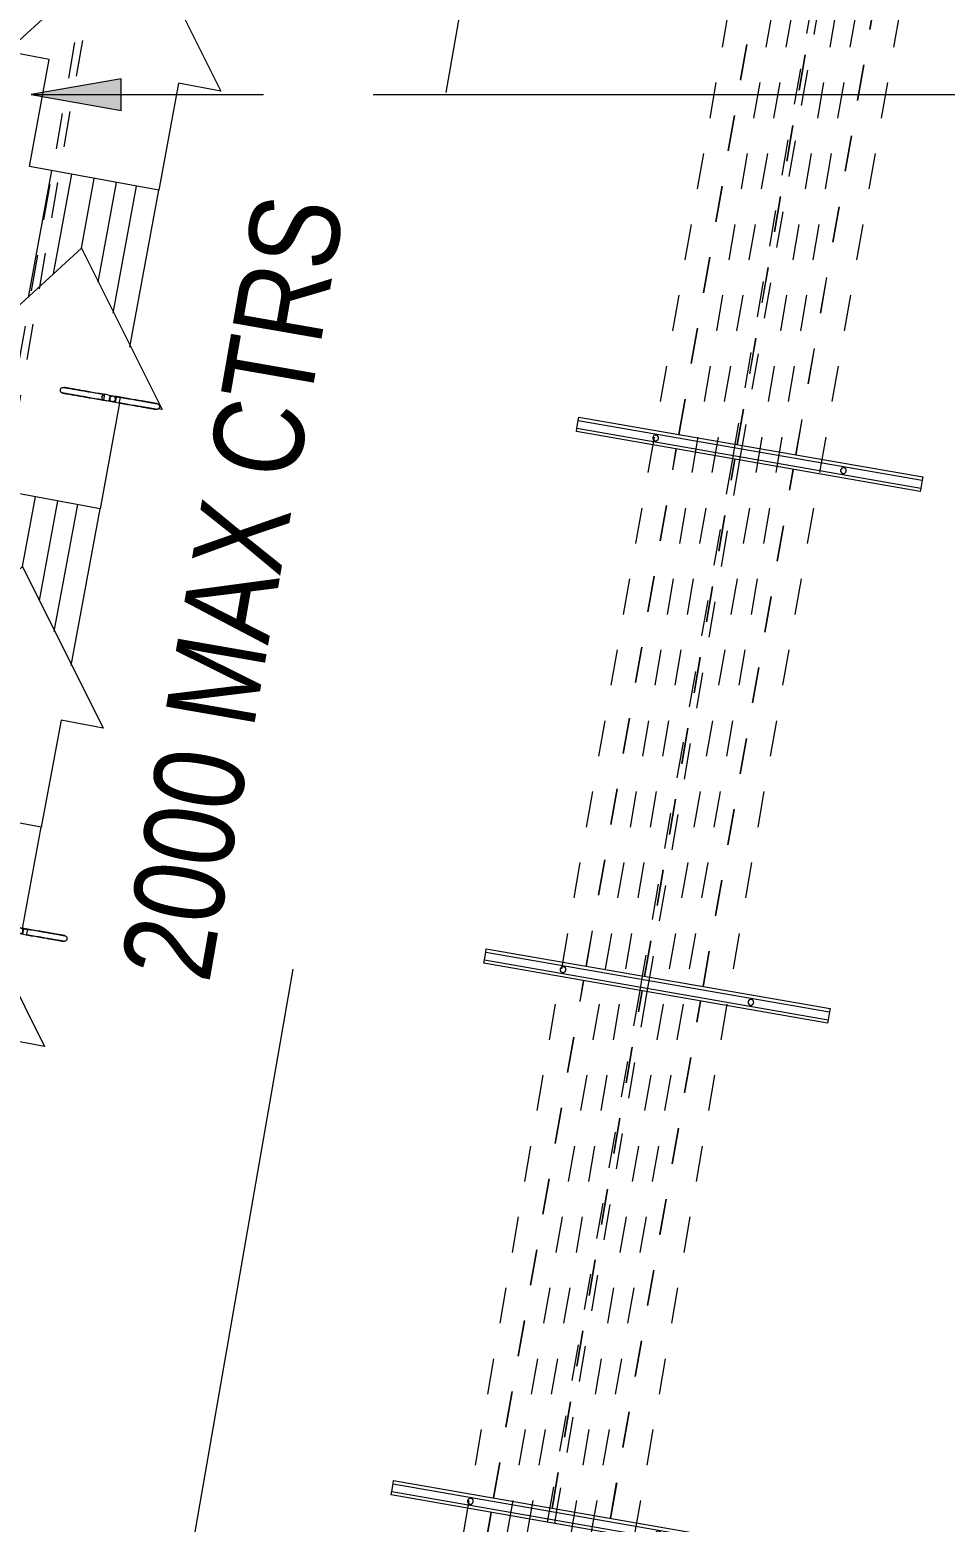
# Model space of a CAD drawing. Header units: metres. Extents: x 2 to 65, y 3 to 557.
# Drawn here: x 47.928 to 50.473, y 522.35 to 526.497 of the extents above; entities that cross this region are included whole.
import ezdxf

# ---------------------------------------------------------------- set-up
doc = ezdxf.new("R2010")
doc.units = ezdxf.units.M
doc.linetypes.add('Dashed', pattern=[0.0075, 0.005, -0.0025])
doc.linetypes.add('JacobsDash', pattern=[0.0045, 0.003, -0.0015])
doc.layers.get('Defpoints').update_dxf_attribs({"color": 41})
for name, color, linetype, lineweight in [('A-ANNO-DIMS', 7, 'Continuous', 9), ('A-DETL', 7, 'Continuous', 13), ('A-GENM', 7, 'Continuous', 35), ('G-ANNO-TEXT', 7, 'Continuous', 9), ('S-BEAM', 7, 'Continuous', 50), ('S-BEAM-HDLN', 7, 'JacobsDash', 18)]:
    doc.layers.add(name, color=color, linetype=linetype, lineweight=lineweight)
doc.styles.add('Arial Narrow_5', font='ARIALN.TTF', dxfattribs={"height": 0.25})
doc.dimstyles.new('Dimension_Standard_O__mm__2', dxfattribs={"dimscale": 0.3048, "dimtxt": 0.255858, "dimasz": 0.82021, "dimexe": 0.787402, "dimexo": 0.492126, "dimgap": 0.492126, "dimtad": 1, "dimdec": 0, "dimlfac": 1000, "dimzin": 0, "dimdsep": 46, "dimtxsty": 'Arial Narrow_5', "dimsah": 1, "dimcen": 0.09, "dimaunit": 1, "dimadec": 4, "dimazin": 0, "dimtfac": 1, "dimtdec": 4, "dimtix": 1, "dimtmove": 2, "dimatfit": 3, "dimfxl": 1, "dimtvp": 1, "dimtfill": 1, "dimtolj": 1, "dimtzin": 0, "dimlwd": 18, "dimlwe": 18, "dimarcsym": 2})

# ---------------------------------------------------------------- blocks, each defined once
blk = doc.blocks.new('T2DPAA-T2D-C3S-SD-M2D-100010_250_dwg-40816791-DRG-2873251 - SERVICE SUPPORT GENERAL ARRANGEMENT PLAN')
at = {"color": 252, "lineweight": 18, "true_color": 0x888888}
for p, q in [((59.2831, -622.0017), (59.6406, -621.9741)), ((59.3645, -622.0518), (59.6449, -622.0302)), ((59.3742, -622.178), (59.6546, -622.1563)), ((58.4769, -622.2473), (58.7573, -622.2257)), ((59.3015, -622.24), (59.659, -622.2124)), ((58.4041, -622.3094), (58.7616, -622.2818)), ((59.2222, -622.3096), (59.6638, -622.2755)), ((58.3249, -622.379), (58.7665, -622.3448)), ((57.584, -622.4362), (57.8692, -622.4142))]:
    blk.add_line(p, q, dxfattribs=at)
at = {"color": 252, "lineweight": 18, "true_color": 0x888888, "flags": 128}
for points in [[(60.3508, -622.0391), (59.9745, -622.3714), (59.9653, -622.2522), (59.6639, -622.2755), (59.6358, -621.911), (59.9372, -621.8877), (59.928, -621.7685), (60.3508, -622.0391), (60.5471, -622.0239)], [(59.0648, -622.3218), (58.7666, -622.3448), (58.7384, -621.9803), (59.0398, -621.957), (59.0306, -621.8379), (59.4535, -622.1084), (59.6498, -622.0933)], [(58.5562, -622.1778), (58.1799, -622.51), (58.1707, -622.3909), (57.8693, -622.4142), (57.8411, -622.0497), (58.1425, -622.0264), (58.1333, -621.9072), (58.5562, -622.1778), (58.7524, -622.1626)], [(57.5594, -622.3349), (57.2826, -622.5794), (57.2734, -622.4602), (56.9719, -622.4835), (56.9438, -622.119), (57.2452, -622.0957), (57.236, -621.9765), (57.6588, -622.2471), (57.8551, -622.2319)], [(59.4535, -622.1084), (59.0772, -622.4407), (59.0763, -622.4293)]]:
    blk.add_lwpolyline(points, dxfattribs=at)
blk = doc.blocks.new('T2DPAA-T2D-PWC-SD-M2D-100001_ProposedDrainage_rvt-1-DRG-2873251 - SERVICE SUPPORT GENERAL ARRANGEMENT PLAN')
at = {"color": 252, "lineweight": 18, "true_color": 0x888888, "rotation": 75.11694444444437}
blk.add_blockref('T2DPAA-T2D-C3S-SD-M2D-100010_250_dwg-40816791-DRG-2873251 - SERVICE SUPPORT GENERAL ARRANGEMENT PLAN', (-1731.0833, 628.2185), dxfattribs=at)
blk = doc.blocks.new('T2DPAA-T2D-C3S-TT-XRF-100101_dwg-40805445-DRG-2873251 - SERVICE SUPPORT GENERAL ARRANGEMENT PLAN')
at = {"color": 191, "linetype": 'Dashed', "lineweight": 18, "true_color": 0xbf7fff}
for p, q in [((-229.1171, -616.1381), (-227.6636, -616.011)), ((-229.117, -616.1389), (-227.6635, -616.0118)), ((-230.6114, -616.2687), (-229.1579, -616.1416)), ((-230.6113, -616.2695), (-229.1578, -616.1424)), ((-229.1027, -616.3024), (-227.6492, -616.1754)), ((-229.1026, -616.3032), (-227.6492, -616.1762)), ((-232.1057, -616.3993), (-230.6522, -616.2722)), ((-232.1056, -616.4002), (-230.6521, -616.2731)), ((-230.597, -616.433), (-229.1435, -616.306)), ((-230.5969, -616.4339), (-229.1435, -616.3068)), ((-229.0883, -616.4668), (-227.6348, -616.3398)), ((-229.0882, -616.4676), (-227.6348, -616.3405)), ((-233.6, -616.5299), (-232.1465, -616.4029)), ((-233.5999, -616.5309), (-232.1464, -616.4038)), ((-232.0913, -616.5637), (-230.6378, -616.4366)), ((-232.0912, -616.5646), (-230.6377, -616.4375)), ((-230.5826, -616.5974), (-229.1291, -616.4704)), ((-230.5825, -616.5983), (-229.1291, -616.4712)), ((-232.0769, -616.728), (-230.6234, -616.601)), ((-232.0768, -616.729), (-230.6234, -616.6019))]:
    blk.add_line(p, q, dxfattribs=at)
blk = doc.blocks.new('T2DPAA-T2D-PWC-TT-M2D-100010_ProposedITS_rvt-1-DRG-2873251 - SERVICE SUPPORT GENERAL ARRANGEMENT PLAN')
at = {"color": 191, "linetype": 'Dashed', "lineweight": 18, "true_color": 0xbf7fff, "rotation": 75.11694444444437}
blk.add_blockref('T2DPAA-T2D-C3S-TT-XRF-100101_dwg-40805445-DRG-2873251 - SERVICE SUPPORT GENERAL ARRANGEMENT PLAN', (-1649.5339, 905.0565), dxfattribs=at)
blk = doc.blocks.new('11_GEN_BR08_Type 3 Conduits_Support - 11_Type 2_6x100 Conduits-8968841-DRG-2873251 - SERVICE SUPPORT GENERAL ARRANGEMENT PLAN')
at = {"layer": 'A-GENM', "lineweight": 9}
for p, q in [((-0.485, 0.011), (-0.485, 0.0205)), ((-0.485, 0.0205), (0.485, 0.0205)), ((-0.485, -0.011), (-0.485, 0.011)), ((0.485, 0.011), (-0.485, 0.011)), ((0.485, 0.0205), (0.485, 0.011)), ((0.485, 0.011), (0.485, -0.011)), ((-0.485, -0.0205), (-0.485, -0.011)), ((0.485, -0.011), (-0.485, -0.011)), ((0.485, -0.0205), (-0.485, -0.0205)), ((0.485, -0.011), (0.485, -0.0205))]:
    blk.add_line(p, q, dxfattribs=at)
for centre, start, end in [((-0.265, 0), 90, 270), ((-0.265, 0), 270, 90), ((0.265, 0), 90, 270), ((0.265, 0), 270, 90)]:
    blk.add_arc(centre, 0.008, start, end, dxfattribs=at)
blk = doc.blocks.new('11_GEN_BR08_Hanger for drainage_Support - 11_GEN_drainage support-9311055-DRG-2873251 - SERVICE SUPPORT GENERAL ARRANGEMENT PLAN')
at = {"layer": 'A-GENM', "lineweight": 9}
for p, q in [((-0.0243, 0.0079), (-0.0243, -0.0083)), ((-0.0147, 0.0079), (-0.0243, 0.0079)), ((-0.0147, 0.0079), (-0.0009, 0.0079)), ((-0.0086, -0.0074), (-0.0086, 0.0069)), ((-0.0086, 0.0069), (-0.004, 0.0069)), ((0.0009, 0.0079), (0.0194, 0.0079)), ((0.004, 0.0069), (0.0087, 0.0069)), ((0.0087, 0.0069), (0.0087, -0.0074)), ((0.0194, 0.0079), (0.0194, -0.0083)), ((-0.0243, -0.0083), (-0.0147, -0.0083)), ((0.0194, -0.0083), (-0.0147, -0.0083)), ((-0.003, -0.0074), (-0.0086, -0.0074)), ((-0.0025, -0.0074), (-0.0027, -0.0074)), ((0.0027, -0.0074), (0.0025, -0.0074)), ((0.0087, -0.0074), (0.003, -0.0074))]:
    blk.add_line(p, q, dxfattribs=at)
at = {"layer": 'A-GENM', "lineweight": 9, "flags": 128}
for points in [[(-0.1472, -0.0048), (-0.1472, -0.0044), (-0.1472, -0.0041), (-0.1472, -0.0038), (-0.1471, -0.0035), (-0.1471, -0.0032), (-0.147, -0.0028), (-0.1469, -0.0025), (-0.1469, -0.0022), (-0.1468, -0.0019), (-0.1467, -0.0016), (-0.1465, -0.0013), (-0.1464, -0.001), (-0.1463, -0.0007), (-0.1461, -0.0005), (-0.1459, -0.0002), (-0.1458, 0.0001), (-0.1456, 0.0003), (-0.1454, 0.0006), (-0.1452, 0.0008), (-0.1449, 0.0011), (-0.1447, 0.0013), (-0.1445, 0.0015), (-0.1442, 0.0017), (-0.144, 0.0019), (-0.1437, 0.0021), (-0.1435, 0.0023), (-0.1432, 0.0024), (-0.1429, 0.0026), (-0.1426, 0.0027), (-0.1423, 0.0029), (-0.142, 0.003), (-0.1417, 0.0031), (-0.1414, 0.0032), (-0.1411, 0.0033), (-0.1408, 0.0033), (-0.1405, 0.0034), (-0.1402, 0.0034), (-0.1399, 0.0035), (-0.1395, 0.0035), (-0.1394, 0.0035)], [(-0.1394, 0.0035), (-0.1393, 0.0035), (-0.139, 0.0035), (-0.1385, 0.0035), (-0.1378, 0.0036), (-0.1368, 0.0036), (-0.1357, 0.0036), (-0.1343, 0.0037), (-0.1328, 0.0037), (-0.131, 0.0038), (-0.129, 0.0038), (-0.1269, 0.0039), (-0.1246, 0.004), (-0.122, 0.0041), (-0.1193, 0.0041), (-0.1164, 0.0042), (-0.1134, 0.0043), (-0.1101, 0.0044), (-0.1067, 0.0046), (-0.1032, 0.0047), (-0.0995, 0.0048), (-0.0956, 0.0049), (-0.0916, 0.005), (-0.0875, 0.0052), (-0.0832, 0.0053), (-0.0789, 0.0055), (-0.0744, 0.0056), (-0.0698, 0.0057), (-0.0651, 0.0059), (-0.0603, 0.0061), (-0.0554, 0.0062), (-0.0504, 0.0064), (-0.0454, 0.0065), (-0.0403, 0.0067), (-0.0352, 0.0069), (-0.03, 0.007), (-0.0248, 0.0072)], [(-0.024, 0.0072), (-0.0279, 0.0071), (-0.033, 0.0069), (-0.0382, 0.0068), (-0.0433, 0.0066), (-0.0483, 0.0064), (-0.0533, 0.0063), (-0.0582, 0.0061), (-0.0631, 0.006), (-0.0678, 0.0058), (-0.0724, 0.0057), (-0.077, 0.0055), (-0.0814, 0.0054), (-0.0857, 0.0052), (-0.0899, 0.0051), (-0.094, 0.005), (-0.0979, 0.0048), (-0.1016, 0.0047), (-0.1053, 0.0046), (-0.1087, 0.0045), (-0.112, 0.0044), (-0.1152, 0.0043), (-0.1181, 0.0042), (-0.1209, 0.0041), (-0.1235, 0.004), (-0.1259, 0.0039), (-0.1282, 0.0039), (-0.1302, 0.0038), (-0.132, 0.0037), (-0.1337, 0.0037), (-0.1351, 0.0036), (-0.1364, 0.0036), (-0.1374, 0.0036), (-0.1382, 0.0035), (-0.1388, 0.0035), (-0.1392, 0.0035), (-0.1394, 0.0035), (-0.1394, 0.0035)], [(0.1242, 0.012), (0.1241, 0.012), (0.1238, 0.012), (0.1232, 0.012), (0.1225, 0.012), (0.1216, 0.0119), (0.1204, 0.0119), (0.119, 0.0118), (0.1175, 0.0118), (0.1157, 0.0117), (0.1138, 0.0117), (0.1116, 0.0116), (0.1093, 0.0115), (0.1068, 0.0115), (0.104, 0.0114), (0.1012, 0.0113), (0.0981, 0.0112), (0.0949, 0.0111), (0.0915, 0.011), (0.0879, 0.0108), (0.0842, 0.0107), (0.0803, 0.0106), (0.0763, 0.0105), (0.0722, 0.0103), (0.068, 0.0102), (0.0636, 0.0101), (0.0591, 0.0099), (0.0545, 0.0098), (0.0498, 0.0096), (0.045, 0.0095), (0.0401, 0.0093), (0.0352, 0.0091), (0.0302, 0.009), (0.0251, 0.0088), (0.0199, 0.0086), (0.0148, 0.0085), (0.0096, 0.0083), (0.0077, 0.0083)], [(0.0077, 0.0083), (0.0126, 0.0084), (0.0178, 0.0086), (0.0229, 0.0087), (0.028, 0.0089), (0.0331, 0.0091), (0.0381, 0.0092), (0.043, 0.0094), (0.0478, 0.0095), (0.0525, 0.0097), (0.0572, 0.0099), (0.0617, 0.01), (0.0661, 0.0101), (0.0704, 0.0103), (0.0746, 0.0104), (0.0787, 0.0105), (0.0826, 0.0107), (0.0864, 0.0108), (0.09, 0.0109), (0.0935, 0.011), (0.0968, 0.0111), (0.0999, 0.0112), (0.1029, 0.0113), (0.1056, 0.0114), (0.1082, 0.0115), (0.1107, 0.0116), (0.1129, 0.0117), (0.1149, 0.0117), (0.1168, 0.0118), (0.1184, 0.0118), (0.1199, 0.0119), (0.1211, 0.0119), (0.1221, 0.0119), (0.1229, 0.012), (0.1236, 0.012), (0.124, 0.012), (0.1242, 0.012), (0.1242, 0.012)], [(0.1242, 0.012), (0.1245, 0.012), (0.1248, 0.012), (0.1251, 0.012), (0.1255, 0.012), (0.1258, 0.0119), (0.1261, 0.0118), (0.1264, 0.0118), (0.1267, 0.0117), (0.127, 0.0116), (0.1273, 0.0115), (0.1276, 0.0114), (0.1279, 0.0112), (0.1282, 0.0111), (0.1285, 0.0109), (0.1287, 0.0108), (0.129, 0.0106), (0.1293, 0.0104), (0.1295, 0.0102), (0.1298, 0.01), (0.13, 0.0098), (0.1302, 0.0095), (0.1304, 0.0093), (0.1306, 0.0091), (0.1308, 0.0088), (0.131, 0.0086), (0.1312, 0.0083), (0.1314, 0.008), (0.1315, 0.0077), (0.1317, 0.0074), (0.1318, 0.0072), (0.1319, 0.0069), (0.132, 0.0066), (0.1321, 0.0063), (0.1322, 0.0059), (0.1323, 0.0056), (0.1323, 0.0053), (0.1324, 0.005), (0.1324, 0.0047), (0.1324, 0.0044), (0.1324, 0.0043)], [(0.1324, 0.0043), (0.1324, 0.004), (0.1324, 0.0036), (0.1324, 0.0033), (0.1324, 0.003), (0.1323, 0.0027), (0.1323, 0.0024), (0.1322, 0.0021), (0.1321, 0.0017), (0.132, 0.0014), (0.1319, 0.0011), (0.1318, 0.0008), (0.1316, 0.0006), (0.1315, 0.0003), (0.1313, 0), (0.1312, -0.0003), (0.131, -0.0005), (0.1308, -0.0008), (0.1306, -0.0011), (0.1304, -0.0013), (0.1302, -0.0015), (0.13, -0.0018), (0.1297, -0.002), (0.1295, -0.0022), (0.1292, -0.0024), (0.129, -0.0026), (0.1287, -0.0027), (0.1284, -0.0029), (0.1282, -0.0031), (0.1279, -0.0032), (0.1276, -0.0033), (0.1273, -0.0035), (0.127, -0.0036), (0.1267, -0.0037), (0.1264, -0.0037), (0.126, -0.0038), (0.1257, -0.0039), (0.1254, -0.0039), (0.1251, -0.004), (0.1248, -0.004), (0.1247, -0.004)], [(-0.1389, -0.0125), (-0.1393, -0.0125), (-0.1396, -0.0125), (-0.1399, -0.0125), (-0.1402, -0.0124), (-0.1405, -0.0124), (-0.1408, -0.0123), (-0.1412, -0.0123), (-0.1415, -0.0122), (-0.1418, -0.0121), (-0.1421, -0.012), (-0.1424, -0.0118), (-0.1427, -0.0117), (-0.1429, -0.0116), (-0.1432, -0.0114), (-0.1435, -0.0112), (-0.1438, -0.0111), (-0.144, -0.0109), (-0.1443, -0.0107), (-0.1445, -0.0105), (-0.1447, -0.0103), (-0.145, -0.01), (-0.1452, -0.0098), (-0.1454, -0.0095), (-0.1456, -0.0093), (-0.1458, -0.009), (-0.146, -0.0088), (-0.1461, -0.0085), (-0.1463, -0.0082), (-0.1464, -0.0079), (-0.1466, -0.0076), (-0.1467, -0.0073), (-0.1468, -0.007), (-0.1469, -0.0067), (-0.147, -0.0064), (-0.147, -0.0061), (-0.1471, -0.0058), (-0.1471, -0.0055), (-0.1472, -0.0052), (-0.1472, -0.0048), (-0.1472, -0.0048)], [(-0.1389, -0.0125), (-0.1388, -0.0125), (-0.1385, -0.0125), (-0.138, -0.0125), (-0.1372, -0.0124), (-0.1363, -0.0124), (-0.1352, -0.0124), (-0.1338, -0.0123), (-0.1322, -0.0123), (-0.1305, -0.0122), (-0.1285, -0.0122), (-0.1264, -0.0121), (-0.124, -0.012), (-0.1215, -0.0119), (-0.1188, -0.0118), (-0.1159, -0.0117), (-0.1128, -0.0116), (-0.1096, -0.0115), (-0.1062, -0.0114), (-0.1027, -0.0113), (-0.099, -0.0112), (-0.0951, -0.0111), (-0.0911, -0.0109), (-0.087, -0.0108), (-0.0827, -0.0107), (-0.0783, -0.0105), (-0.0738, -0.0104), (-0.0692, -0.0102), (-0.0645, -0.0101), (-0.0598, -0.0099), (-0.0549, -0.0098), (-0.0499, -0.0096), (-0.0449, -0.0095), (-0.0398, -0.0093), (-0.0347, -0.0091), (-0.0295, -0.009), (-0.0243, -0.0088), (-0.0225, -0.0087)], [(-0.0225, -0.0087), (-0.0273, -0.0089), (-0.0325, -0.0091), (-0.0377, -0.0092), (-0.0428, -0.0094), (-0.0478, -0.0095), (-0.0528, -0.0097), (-0.0577, -0.0099), (-0.0625, -0.01), (-0.0673, -0.0102), (-0.0719, -0.0103), (-0.0765, -0.0105), (-0.0809, -0.0106), (-0.0852, -0.0108), (-0.0894, -0.0109), (-0.0934, -0.011), (-0.0974, -0.0111), (-0.1011, -0.0113), (-0.1047, -0.0114), (-0.1082, -0.0115), (-0.1115, -0.0116), (-0.1146, -0.0117), (-0.1176, -0.0118), (-0.1204, -0.0119), (-0.123, -0.012), (-0.1254, -0.0121), (-0.1276, -0.0121), (-0.1297, -0.0122), (-0.1315, -0.0123), (-0.1332, -0.0123), (-0.1346, -0.0124), (-0.1358, -0.0124), (-0.1369, -0.0124), (-0.1377, -0.0125), (-0.1383, -0.0125), (-0.1387, -0.0125), (-0.1389, -0.0125), (-0.1389, -0.0125)], [(0.0194, -0.0074), (0.0234, -0.0072), (0.0285, -0.0071), (0.0336, -0.0069), (0.0386, -0.0068), (0.0435, -0.0066), (0.0483, -0.0064), (0.053, -0.0063), (0.0577, -0.0061), (0.0622, -0.006), (0.0667, -0.0059), (0.071, -0.0057), (0.0751, -0.0056), (0.0792, -0.0054), (0.0831, -0.0053), (0.0869, -0.0052), (0.0905, -0.0051), (0.094, -0.005), (0.0973, -0.0049), (0.1004, -0.0048), (0.1034, -0.0047), (0.1062, -0.0046), (0.1088, -0.0045), (0.1112, -0.0044), (0.1134, -0.0043), (0.1154, -0.0043), (0.1173, -0.0042), (0.1189, -0.0042), (0.1204, -0.0041), (0.1216, -0.0041), (0.1226, -0.004), (0.1235, -0.004), (0.1241, -0.004), (0.1245, -0.004), (0.1247, -0.004), (0.1247, -0.004)], [(0.1247, -0.004), (0.1246, -0.004), (0.1243, -0.004), (0.1237, -0.004), (0.123, -0.004), (0.1221, -0.0041), (0.1209, -0.0041), (0.1196, -0.0041), (0.118, -0.0042), (0.1162, -0.0042), (0.1143, -0.0043), (0.1121, -0.0044), (0.1098, -0.0045), (0.1073, -0.0045), (0.1046, -0.0046), (0.1017, -0.0047), (0.0986, -0.0048), (0.0954, -0.0049), (0.092, -0.005), (0.0884, -0.0051), (0.0847, -0.0053), (0.0809, -0.0054), (0.0769, -0.0055), (0.0727, -0.0057), (0.0685, -0.0058), (0.0641, -0.0059), (0.0596, -0.0061), (0.055, -0.0062), (0.0503, -0.0064), (0.0455, -0.0065), (0.0406, -0.0067), (0.0357, -0.0069), (0.0307, -0.007), (0.0256, -0.0072), (0.0205, -0.0073)]]:
    blk.add_lwpolyline(points, dxfattribs=at)
at = {"layer": 'A-GENM', "lineweight": 9}
for centre, start, end in [((-0.0224, -0.0007), 106.8501, 181.8501), ((-0.0224, -0.0007), 141.9806, 143.1352), ((0, 0), 90, 270), ((0, 0), 270, 90), ((0.0076, 0.0002), 76.8501, 103.2861), ((-0.0224, -0.0007), 181.8501, 286.8501), ((-0.0224, -0.0007), 203.0152, 205.765), ((-0.0224, -0.0007), 215.6793, 216.1847), ((0.0076, 0.0002), 241.8501, 252.7952)]:
    blk.add_arc(centre, 0.008, start, end, dxfattribs=at)
for points, knots in [([(-0.0304, -0.0003), (-0.0303, 0.0001), (-0.0303, 0.0006), (-0.0301, 0.0012), (-0.03, 0.0016), (-0.03, 0.0016)], [-0.97582168, -0.97582168, -0.97582168, -0.97582168, -0.94444444, -0.91666667, -0.9103535, -0.9103535, -0.9103535, -0.9103535]), ([(-0.0273, 0.0056), (-0.0271, 0.0057), (-0.0268, 0.0059), (-0.0266, 0.0061), (-0.0265, 0.0061)], [-0.72222222, -0.72222222, -0.72222222, -0.72222222, -0.69444444, -0.68448556, -0.68448556, -0.68448556, -0.68448556]), ([(-0.0285, -0.0058), (-0.0286, -0.0057), (-0.0288, -0.0055), (-0.0289, -0.0053), (-0.029, -0.0053)], [-0.18728717, -0.18728717, -0.18728717, -0.18728717, -0.16666667, -0.16024192, -0.16024192, -0.16024192, -0.16024192]), ([(-0.0261, -0.0078), (-0.0261, -0.0078), (-0.0264, -0.0076), (-0.0266, -0.0075), (-0.0268, -0.0074)], [-0.31551816, -0.31551816, -0.31551816, -0.31551816, -0.30555556, -0.27777778, -0.27777778, -0.27777778, -0.27777778]), ([(-0.0243, -0.0085), (-0.0244, -0.0085), (-0.0245, -0.0084), (-0.0246, -0.0084), (-0.0246, -0.0084)], [-0.39530861, -0.39530861, -0.39530861, -0.39530861, -0.38888889, -0.38232105, -0.38232105, -0.38232105, -0.38232105])]:
    blk.add_open_spline(points, degree=3, knots=knots, dxfattribs=at)
for points in [[(-0.0251, 0.0068), (-0.0251, 0.0068), (-0.025, 0.0068), (-0.025, 0.0068)], [(0.0061, 0.0081), (0.0062, 0.0081), (0.0063, 0.0081), (0.0064, 0.0081)], [(-0.0208, -0.0086), (-0.0209, -0.0086), (-0.021, -0.0086), (-0.0211, -0.0086)]]:
    blk.add_open_spline(points, degree=3, dxfattribs=at)
blk = doc.blocks.new('11_GEN_BR08_Hanger for drainage_Support - 11_GEN_drainage support-9311084-DRG-2873251 - SERVICE SUPPORT GENERAL ARRANGEMENT PLAN')
at = {"layer": 'A-GENM', "lineweight": 9}
for p, q in [((-0.0243, 0.0079), (-0.0243, -0.0083)), ((-0.0147, 0.0079), (-0.0243, 0.0079)), ((-0.0147, 0.0079), (-0.0009, 0.0079)), ((-0.0086, -0.0074), (-0.0086, 0.0069)), ((-0.0086, 0.0069), (-0.004, 0.0069)), ((0.0009, 0.0079), (0.0194, 0.0079)), ((0.004, 0.0069), (0.0087, 0.0069)), ((0.0087, 0.0069), (0.0087, -0.0074)), ((0.0194, 0.0079), (0.0194, -0.0083)), ((-0.0243, -0.0083), (-0.0147, -0.0083)), ((0.0194, -0.0083), (-0.0147, -0.0083)), ((-0.003, -0.0074), (-0.0086, -0.0074)), ((-0.0025, -0.0074), (-0.0027, -0.0074)), ((0.0027, -0.0074), (0.0025, -0.0074)), ((0.0087, -0.0074), (0.003, -0.0074))]:
    blk.add_line(p, q, dxfattribs=at)
at = {"layer": 'A-GENM', "lineweight": 9, "flags": 128}
for points in [[(-0.1472, -0.0048), (-0.1472, -0.0044), (-0.1472, -0.0041), (-0.1472, -0.0038), (-0.1471, -0.0035), (-0.1471, -0.0032), (-0.147, -0.0028), (-0.1469, -0.0025), (-0.1469, -0.0022), (-0.1468, -0.0019), (-0.1467, -0.0016), (-0.1465, -0.0013), (-0.1464, -0.001), (-0.1463, -0.0007), (-0.1461, -0.0005), (-0.1459, -0.0002), (-0.1458, 0.0001), (-0.1456, 0.0003), (-0.1454, 0.0006), (-0.1452, 0.0008), (-0.1449, 0.0011), (-0.1447, 0.0013), (-0.1445, 0.0015), (-0.1442, 0.0017), (-0.144, 0.0019), (-0.1437, 0.0021), (-0.1435, 0.0023), (-0.1432, 0.0024), (-0.1429, 0.0026), (-0.1426, 0.0027), (-0.1423, 0.0029), (-0.142, 0.003), (-0.1417, 0.0031), (-0.1414, 0.0032), (-0.1411, 0.0033), (-0.1408, 0.0033), (-0.1405, 0.0034), (-0.1402, 0.0034), (-0.1399, 0.0035), (-0.1395, 0.0035), (-0.1394, 0.0035)], [(-0.1394, 0.0035), (-0.1393, 0.0035), (-0.139, 0.0035), (-0.1385, 0.0035), (-0.1378, 0.0036), (-0.1368, 0.0036), (-0.1357, 0.0036), (-0.1343, 0.0037), (-0.1328, 0.0037), (-0.131, 0.0038), (-0.129, 0.0038), (-0.1269, 0.0039), (-0.1246, 0.004), (-0.122, 0.0041), (-0.1193, 0.0041), (-0.1164, 0.0042), (-0.1134, 0.0043), (-0.1101, 0.0044), (-0.1067, 0.0046), (-0.1032, 0.0047), (-0.0995, 0.0048), (-0.0956, 0.0049), (-0.0916, 0.005), (-0.0875, 0.0052), (-0.0832, 0.0053), (-0.0789, 0.0055), (-0.0744, 0.0056), (-0.0698, 0.0057), (-0.0651, 0.0059), (-0.0603, 0.0061), (-0.0554, 0.0062), (-0.0504, 0.0064), (-0.0454, 0.0065), (-0.0403, 0.0067), (-0.0352, 0.0069), (-0.03, 0.007), (-0.0248, 0.0072)], [(-0.024, 0.0072), (-0.0279, 0.0071), (-0.033, 0.0069), (-0.0382, 0.0068), (-0.0433, 0.0066), (-0.0483, 0.0064), (-0.0533, 0.0063), (-0.0582, 0.0061), (-0.0631, 0.006), (-0.0678, 0.0058), (-0.0724, 0.0057), (-0.077, 0.0055), (-0.0814, 0.0054), (-0.0857, 0.0052), (-0.0899, 0.0051), (-0.094, 0.005), (-0.0979, 0.0048), (-0.1016, 0.0047), (-0.1053, 0.0046), (-0.1087, 0.0045), (-0.112, 0.0044), (-0.1152, 0.0043), (-0.1181, 0.0042), (-0.1209, 0.0041), (-0.1235, 0.004), (-0.1259, 0.0039), (-0.1282, 0.0039), (-0.1302, 0.0038), (-0.132, 0.0037), (-0.1337, 0.0037), (-0.1351, 0.0036), (-0.1364, 0.0036), (-0.1374, 0.0036), (-0.1382, 0.0035), (-0.1388, 0.0035), (-0.1392, 0.0035), (-0.1394, 0.0035), (-0.1394, 0.0035)], [(0.1242, 0.012), (0.1241, 0.012), (0.1238, 0.012), (0.1232, 0.012), (0.1225, 0.012), (0.1216, 0.0119), (0.1204, 0.0119), (0.119, 0.0118), (0.1175, 0.0118), (0.1157, 0.0117), (0.1138, 0.0117), (0.1116, 0.0116), (0.1093, 0.0115), (0.1068, 0.0115), (0.104, 0.0114), (0.1012, 0.0113), (0.0981, 0.0112), (0.0949, 0.0111), (0.0915, 0.011), (0.0879, 0.0108), (0.0842, 0.0107), (0.0803, 0.0106), (0.0763, 0.0105), (0.0722, 0.0103), (0.068, 0.0102), (0.0636, 0.0101), (0.0591, 0.0099), (0.0545, 0.0098), (0.0498, 0.0096), (0.045, 0.0095), (0.0401, 0.0093), (0.0352, 0.0091), (0.0302, 0.009), (0.0251, 0.0088), (0.0199, 0.0086), (0.0148, 0.0085), (0.0096, 0.0083), (0.0077, 0.0083)], [(0.0077, 0.0083), (0.0126, 0.0084), (0.0178, 0.0086), (0.0229, 0.0087), (0.028, 0.0089), (0.0331, 0.0091), (0.0381, 0.0092), (0.043, 0.0094), (0.0478, 0.0095), (0.0525, 0.0097), (0.0572, 0.0099), (0.0617, 0.01), (0.0661, 0.0101), (0.0704, 0.0103), (0.0746, 0.0104), (0.0787, 0.0105), (0.0826, 0.0107), (0.0864, 0.0108), (0.09, 0.0109), (0.0935, 0.011), (0.0968, 0.0111), (0.0999, 0.0112), (0.1029, 0.0113), (0.1056, 0.0114), (0.1082, 0.0115), (0.1107, 0.0116), (0.1129, 0.0117), (0.1149, 0.0117), (0.1168, 0.0118), (0.1184, 0.0118), (0.1199, 0.0119), (0.1211, 0.0119), (0.1221, 0.0119), (0.1229, 0.012), (0.1236, 0.012), (0.124, 0.012), (0.1242, 0.012), (0.1242, 0.012)], [(0.1242, 0.012), (0.1245, 0.012), (0.1248, 0.012), (0.1251, 0.012), (0.1255, 0.012), (0.1258, 0.0119), (0.1261, 0.0118), (0.1264, 0.0118), (0.1267, 0.0117), (0.127, 0.0116), (0.1273, 0.0115), (0.1276, 0.0114), (0.1279, 0.0112), (0.1282, 0.0111), (0.1285, 0.0109), (0.1287, 0.0108), (0.129, 0.0106), (0.1293, 0.0104), (0.1295, 0.0102), (0.1298, 0.01), (0.13, 0.0098), (0.1302, 0.0095), (0.1304, 0.0093), (0.1306, 0.0091), (0.1308, 0.0088), (0.131, 0.0086), (0.1312, 0.0083), (0.1314, 0.008), (0.1315, 0.0077), (0.1317, 0.0074), (0.1318, 0.0072), (0.1319, 0.0069), (0.132, 0.0066), (0.1321, 0.0063), (0.1322, 0.0059), (0.1323, 0.0056), (0.1323, 0.0053), (0.1324, 0.005), (0.1324, 0.0047), (0.1324, 0.0044), (0.1324, 0.0043)], [(0.1324, 0.0043), (0.1324, 0.004), (0.1324, 0.0036), (0.1324, 0.0033), (0.1324, 0.003), (0.1323, 0.0027), (0.1323, 0.0024), (0.1322, 0.0021), (0.1321, 0.0017), (0.132, 0.0014), (0.1319, 0.0011), (0.1318, 0.0008), (0.1316, 0.0006), (0.1315, 0.0003), (0.1313, 0), (0.1312, -0.0003), (0.131, -0.0005), (0.1308, -0.0008), (0.1306, -0.0011), (0.1304, -0.0013), (0.1302, -0.0015), (0.13, -0.0018), (0.1297, -0.002), (0.1295, -0.0022), (0.1292, -0.0024), (0.129, -0.0026), (0.1287, -0.0027), (0.1284, -0.0029), (0.1282, -0.0031), (0.1279, -0.0032), (0.1276, -0.0033), (0.1273, -0.0035), (0.127, -0.0036), (0.1267, -0.0037), (0.1264, -0.0037), (0.126, -0.0038), (0.1257, -0.0039), (0.1254, -0.0039), (0.1251, -0.004), (0.1248, -0.004), (0.1247, -0.004)], [(-0.1389, -0.0125), (-0.1393, -0.0125), (-0.1396, -0.0125), (-0.1399, -0.0125), (-0.1402, -0.0124), (-0.1405, -0.0124), (-0.1408, -0.0123), (-0.1412, -0.0123), (-0.1415, -0.0122), (-0.1418, -0.0121), (-0.1421, -0.012), (-0.1424, -0.0118), (-0.1427, -0.0117), (-0.1429, -0.0116), (-0.1432, -0.0114), (-0.1435, -0.0112), (-0.1438, -0.0111), (-0.144, -0.0109), (-0.1443, -0.0107), (-0.1445, -0.0105), (-0.1447, -0.0103), (-0.145, -0.01), (-0.1452, -0.0098), (-0.1454, -0.0095), (-0.1456, -0.0093), (-0.1458, -0.009), (-0.146, -0.0088), (-0.1461, -0.0085), (-0.1463, -0.0082), (-0.1464, -0.0079), (-0.1466, -0.0076), (-0.1467, -0.0073), (-0.1468, -0.007), (-0.1469, -0.0067), (-0.147, -0.0064), (-0.147, -0.0061), (-0.1471, -0.0058), (-0.1471, -0.0055), (-0.1472, -0.0052), (-0.1472, -0.0048), (-0.1472, -0.0048)], [(-0.1389, -0.0125), (-0.1388, -0.0125), (-0.1385, -0.0125), (-0.138, -0.0125), (-0.1372, -0.0124), (-0.1363, -0.0124), (-0.1352, -0.0124), (-0.1338, -0.0123), (-0.1322, -0.0123), (-0.1305, -0.0122), (-0.1285, -0.0122), (-0.1264, -0.0121), (-0.124, -0.012), (-0.1215, -0.0119), (-0.1188, -0.0118), (-0.1159, -0.0117), (-0.1128, -0.0116), (-0.1096, -0.0115), (-0.1062, -0.0114), (-0.1027, -0.0113), (-0.099, -0.0112), (-0.0951, -0.0111), (-0.0911, -0.0109), (-0.087, -0.0108), (-0.0827, -0.0107), (-0.0783, -0.0105), (-0.0738, -0.0104), (-0.0692, -0.0102), (-0.0645, -0.0101), (-0.0598, -0.0099), (-0.0549, -0.0098), (-0.0499, -0.0096), (-0.0449, -0.0095), (-0.0398, -0.0093), (-0.0347, -0.0091), (-0.0295, -0.009), (-0.0243, -0.0088), (-0.0225, -0.0087)], [(-0.0225, -0.0087), (-0.0273, -0.0089), (-0.0325, -0.0091), (-0.0377, -0.0092), (-0.0428, -0.0094), (-0.0478, -0.0095), (-0.0528, -0.0097), (-0.0577, -0.0099), (-0.0625, -0.01), (-0.0673, -0.0102), (-0.0719, -0.0103), (-0.0765, -0.0105), (-0.0809, -0.0106), (-0.0852, -0.0108), (-0.0894, -0.0109), (-0.0934, -0.011), (-0.0974, -0.0111), (-0.1011, -0.0113), (-0.1047, -0.0114), (-0.1082, -0.0115), (-0.1115, -0.0116), (-0.1146, -0.0117), (-0.1176, -0.0118), (-0.1204, -0.0119), (-0.123, -0.012), (-0.1254, -0.0121), (-0.1276, -0.0121), (-0.1297, -0.0122), (-0.1315, -0.0123), (-0.1332, -0.0123), (-0.1346, -0.0124), (-0.1358, -0.0124), (-0.1369, -0.0124), (-0.1377, -0.0125), (-0.1383, -0.0125), (-0.1387, -0.0125), (-0.1389, -0.0125), (-0.1389, -0.0125)], [(0.0194, -0.0074), (0.0234, -0.0072), (0.0285, -0.0071), (0.0336, -0.0069), (0.0386, -0.0068), (0.0435, -0.0066), (0.0483, -0.0064), (0.053, -0.0063), (0.0577, -0.0061), (0.0622, -0.006), (0.0667, -0.0059), (0.071, -0.0057), (0.0751, -0.0056), (0.0792, -0.0054), (0.0831, -0.0053), (0.0869, -0.0052), (0.0905, -0.0051), (0.094, -0.005), (0.0973, -0.0049), (0.1004, -0.0048), (0.1034, -0.0047), (0.1062, -0.0046), (0.1088, -0.0045), (0.1112, -0.0044), (0.1134, -0.0043), (0.1154, -0.0043), (0.1173, -0.0042), (0.1189, -0.0042), (0.1204, -0.0041), (0.1216, -0.0041), (0.1226, -0.004), (0.1235, -0.004), (0.1241, -0.004), (0.1245, -0.004), (0.1247, -0.004), (0.1247, -0.004)], [(0.1247, -0.004), (0.1246, -0.004), (0.1243, -0.004), (0.1237, -0.004), (0.123, -0.004), (0.1221, -0.0041), (0.1209, -0.0041), (0.1196, -0.0041), (0.118, -0.0042), (0.1162, -0.0042), (0.1143, -0.0043), (0.1121, -0.0044), (0.1098, -0.0045), (0.1073, -0.0045), (0.1046, -0.0046), (0.1017, -0.0047), (0.0986, -0.0048), (0.0954, -0.0049), (0.092, -0.005), (0.0884, -0.0051), (0.0847, -0.0053), (0.0809, -0.0054), (0.0769, -0.0055), (0.0727, -0.0057), (0.0685, -0.0058), (0.0641, -0.0059), (0.0596, -0.0061), (0.055, -0.0062), (0.0503, -0.0064), (0.0455, -0.0065), (0.0406, -0.0067), (0.0357, -0.0069), (0.0307, -0.007), (0.0256, -0.0072), (0.0205, -0.0073)]]:
    blk.add_lwpolyline(points, dxfattribs=at)
at = {"layer": 'A-GENM', "lineweight": 9}
for centre, start, end in [((-0.0224, -0.0007), 106.8501, 181.8501), ((-0.0224, -0.0007), 141.9806, 143.1352), ((0, 0), 90, 270), ((0, 0), 270, 90), ((0.0076, 0.0002), 76.8501, 103.2861), ((-0.0224, -0.0007), 181.8501, 286.8501), ((-0.0224, -0.0007), 203.0152, 205.765), ((-0.0224, -0.0007), 215.6793, 216.1847), ((0.0076, 0.0002), 241.8501, 252.7952)]:
    blk.add_arc(centre, 0.008, start, end, dxfattribs=at)
for points, knots in [([(-0.0304, -0.0003), (-0.0303, 0.0001), (-0.0303, 0.0006), (-0.0301, 0.0012), (-0.03, 0.0016), (-0.03, 0.0016)], [-0.97582168, -0.97582168, -0.97582168, -0.97582168, -0.94444444, -0.91666667, -0.9103535, -0.9103535, -0.9103535, -0.9103535]), ([(-0.0273, 0.0056), (-0.0271, 0.0057), (-0.0268, 0.0059), (-0.0266, 0.0061), (-0.0265, 0.0061)], [-0.72222222, -0.72222222, -0.72222222, -0.72222222, -0.69444444, -0.68448556, -0.68448556, -0.68448556, -0.68448556]), ([(-0.0285, -0.0058), (-0.0286, -0.0057), (-0.0288, -0.0055), (-0.0289, -0.0053), (-0.029, -0.0053)], [-0.18728717, -0.18728717, -0.18728717, -0.18728717, -0.16666667, -0.16024192, -0.16024192, -0.16024192, -0.16024192]), ([(-0.0261, -0.0078), (-0.0261, -0.0078), (-0.0264, -0.0076), (-0.0266, -0.0075), (-0.0268, -0.0074)], [-0.31551816, -0.31551816, -0.31551816, -0.31551816, -0.30555556, -0.27777778, -0.27777778, -0.27777778, -0.27777778]), ([(-0.0243, -0.0085), (-0.0244, -0.0085), (-0.0245, -0.0084), (-0.0246, -0.0084), (-0.0246, -0.0084)], [-0.39530861, -0.39530861, -0.39530861, -0.39530861, -0.38888889, -0.38232105, -0.38232105, -0.38232105, -0.38232105])]:
    blk.add_open_spline(points, degree=3, knots=knots, dxfattribs=at)
for points in [[(-0.0251, 0.0068), (-0.0251, 0.0068), (-0.025, 0.0068), (-0.025, 0.0068)], [(0.0061, 0.0081), (0.0062, 0.0081), (0.0063, 0.0081), (0.0064, 0.0081)], [(-0.0208, -0.0086), (-0.0209, -0.0086), (-0.021, -0.0086), (-0.0211, -0.0086)]]:
    blk.add_open_spline(points, degree=3, dxfattribs=at)
blk = doc.blocks.new('06_SFR_GCT_Girder_SuperT_BR08Edge_CS - Super T - 1815-6270606-DRG-2873251 - SERVICE SUPPORT GENERAL ARRANGEMENT PLAN')
at = {"layer": 'S-BEAM', "color": 252, "linetype": 'JacobsDash', "lineweight": 9, "true_color": 0x888888}
blk.add_line((-1111.4358, 544.5887), (-1117.608, 509.1604), dxfattribs=at)
blk = doc.blocks.new('06_SFR_GCT_Girder_SuperT_BR08Edge_CS - Super T - 1815-6539906-DRG-2873251 - SERVICE SUPPORT GENERAL ARRANGEMENT PLAN')
at = {"layer": 'S-BEAM', "color": 252, "linetype": 'JacobsDash', "lineweight": 9, "true_color": 0x888888}
for p, q in [((-1111.4141, 544.5942), (-1117.5863, 509.1659)), ((-1112.5077, 526.7828), (-1112.7581, 525.3455)), ((-1112.7652, 525.3051), (-1113.0156, 523.8677)), ((-1113.0226, 523.8273), (-1113.273, 522.39))]:
    blk.add_line(p, q, dxfattribs=at)
at = {"layer": 'S-BEAM-HDLN', "color": 252, "lineweight": 9, "true_color": 0x888888}
for p, q in [((-1112.7582, 525.3454), (-1112.7652, 525.3051)), ((-1113.0156, 523.8677), (-1113.0226, 523.8274)), ((-1113.2731, 522.3899), (-1113.2801, 522.3497))]:
    blk.add_line(p, q, dxfattribs=at)
blk = doc.blocks.new('06_SFR_GCT_Girder_SuperT_BR08Edge_CS - Super T - 1815-6271143-DRG-2873251 - SERVICE SUPPORT GENERAL ARRANGEMENT PLAN')
at = {"layer": 'S-BEAM', "color": 252, "linetype": 'JacobsDash', "lineweight": 9, "true_color": 0x888888}
for p, q in [((-1112.4878, 526.7793), (-1112.7382, 525.342)), ((-1112.7452, 525.3016), (-1112.9956, 523.8643)), ((-1113.0027, 523.8239), (-1113.2529, 522.3874))]:
    blk.add_line(p, q, dxfattribs=at)
at = {"layer": 'S-BEAM-HDLN', "color": 252, "lineweight": 9, "true_color": 0x888888}
for p, q in [((-1112.7382, 525.3419), (-1112.7452, 525.3017)), ((-1112.9956, 523.8642), (-1113.0026, 523.8239)), ((-1113.2529, 522.3873), (-1113.2601, 522.3462))]:
    blk.add_line(p, q, dxfattribs=at)
blk = doc.blocks.new('DIMBLOCK17-DRG-2873251 - SERVICE SUPPORT GENERAL ARRANGEMENT PLAN')
at = {"layer": 'A-ANNO-DIMS', "color": 0, "lineweight": 18, "transparency": 16777216}
for p, q in [((52.4175, 543.3015), (51.8174, 543.4061)), ((52.0109, 543.1186), (49.0848, 526.3229)), ((46.4081, 510.9588), (48.6603, 523.8862)), ((46.7289, 510.6492), (46.1288, 510.7537))]:
    blk.add_line(p, q, dxfattribs=at)
at = {"layer": 'A-ANNO-DIMS', "color": 0, "transparency": 16777216}
for points in [[(51.9699, 543.1258), (52.052, 543.1115), (52.0538, 543.3649)], [(46.3671, 510.966), (46.4492, 510.9517), (46.3652, 510.7125)]]:
    blk.add_solid(points, dxfattribs=at)
at = {"layer": 'Defpoints', "color": 0, "transparency": 16777216}
for p in [(52.5652, 543.2758), (46.3652, 510.7125), (46.8766, 510.6234)]:
    blk.add_point(p, dxfattribs=at)
at = {"layer": 'A-ANNO-DIMS', "color": 0, "lineweight": 18, "transparency": 16777216, "insert": (48.1802, 523.887), "char_height": 0.25, "width": 2.636553, "attachment_point": 1, "rotation": 80.1173, "line_spacing_factor": 0.974696, "style": 'Arial Narrow_5', "bg_fill": 3, "box_fill_scale": 1.1, "bg_fill_color": 256, "bg_fill_true_color": 13158600, "bg_fill_transparency": 0}
blk.add_mtext('\\A1;2000 MAX CTRS', dxfattribs=at)

msp = doc.modelspace()

# ---------------------------------------------------------------- hatches: boundary and pattern name
at = {"layer": 'G-ANNO-TEXT'}
msp.add_hatch(color=256, dxfattribs=at).paths.add_polyline_path([(47.9325, 526.317), (48.1825, 526.2729), (48.1825, 526.3611)])

# ---------------------------------------------------------------- linework, layer by layer
at = {"layer": 'A-DETL', "color": 191, "linetype": 'JacobsDash', "true_color": 0xbf7fff}
for p, q in [((53.2679, 546.0536), (46.1677, 505.2986)), ((53.3898, 546.0536), (46.2895, 505.2986)), ((53.4456, 546.0536), (46.3454, 505.2986)), ((53.5674, 546.0536), (46.4672, 505.2986)), ((53.6232, 546.0536), (46.523, 505.2986)), ((53.745, 546.0536), (46.6448, 505.2986))]:
    msp.add_line(p, q, dxfattribs=at)
at = {"layer": 'G-ANNO-TEXT'}
for p, q in [((48.1825, 526.3611), (47.9325, 526.317)), ((48.1825, 526.2729), (48.1825, 526.3611)), ((47.9325, 526.317), (48.1825, 526.2729)), ((47.9325, 526.317), (57.5253, 526.317))]:
    msp.add_line(p, q, dxfattribs=at)

# ---------------------------------------------------------------- block references
at = {"color": 252, "lineweight": 5, "true_color": 0x888888}
msp.add_blockref('T2DPAA-T2D-PWC-SD-M2D-100001_ProposedDrainage_rvt-1-DRG-2873251 - SERVICE SUPPORT GENERAL ARRANGEMENT PLAN', (1162.6465, 0), dxfattribs=at)
at = {"lineweight": 5}
msp.add_blockref('T2DPAA-T2D-PWC-TT-M2D-100010_ProposedITS_rvt-1-DRG-2873251 - SERVICE SUPPORT GENERAL ARRANGEMENT PLAN', (1162.6465, 0), dxfattribs=at)
at = {"layer": 'A-GENM', "lineweight": 9}
for name, p, rotation in [('11_GEN_BR08_Hanger for drainage_Support - 11_GEN_drainage support-9311084-DRG-2873251 - SERVICE SUPPORT GENERAL ARRANGEMENT PLAN', (48.1585, 525.4716), 348.2671322141487), ('11_GEN_BR08_Type 3 Conduits_Support - 11_Type 2_6x100 Conduits-8968841-DRG-2873251 - SERVICE SUPPORT GENERAL ARRANGEMENT PLAN', (49.9289, 525.3176), 170.1172754219587), ('11_GEN_BR08_Hanger for drainage_Support - 11_GEN_drainage support-9311055-DRG-2873251 - SERVICE SUPPORT GENERAL ARRANGEMENT PLAN', (47.9011, 523.9932), 348.2671322141487), ('11_GEN_BR08_Type 3 Conduits_Support - 11_Type 2_6x100 Conduits-8968841-DRG-2873251 - SERVICE SUPPORT GENERAL ARRANGEMENT PLAN', (49.6715, 523.8399), 170.1172754219587), ('11_GEN_BR08_Type 3 Conduits_Support - 11_Type 2_6x100 Conduits-8968841-DRG-2873251 - SERVICE SUPPORT GENERAL ARRANGEMENT PLAN', (49.414, 522.3621), 170.1172754219587)]:
    msp.add_blockref(name, p, dxfattribs=dict(at, rotation=rotation))
at = {"layer": 'S-BEAM-HDLN', "color": 252, "lineweight": 9, "true_color": 0x888888}
for name in ['06_SFR_GCT_Girder_SuperT_BR08Edge_CS - Super T - 1815-6270606-DRG-2873251 - SERVICE SUPPORT GENERAL ARRANGEMENT PLAN', '06_SFR_GCT_Girder_SuperT_BR08Edge_CS - Super T - 1815-6539906-DRG-2873251 - SERVICE SUPPORT GENERAL ARRANGEMENT PLAN', '06_SFR_GCT_Girder_SuperT_BR08Edge_CS - Super T - 1815-6271143-DRG-2873251 - SERVICE SUPPORT GENERAL ARRANGEMENT PLAN']:
    msp.add_blockref(name, (1162.6465, 0), dxfattribs=at)

# ---------------------------------------------------------------- next in the draw order: dimensions: what is measured, and where the dimension line sits
at = {"layer": 'A-ANNO-DIMS', "lineweight": 18}
dim = msp.add_linear_dim(base=(46.3652, 510.7125), p1=(52.5652, 543.2758), p2=(46.8766, 510.6234), angle=80.1173, text='2000 MAX CTRS', dimstyle='Dimension_Standard_O__mm__2', override={"dimpost": '<>', "dimfxl": 33.144202}, dxfattribs=at)
dim.commit()
dim.dimension.update_dxf_attribs({"geometry": 'DIMBLOCK17-DRG-2873251 - SERVICE SUPPORT GENERAL ARRANGEMENT PLAN', "text_midpoint": (48.5707, 525.1571), "dimtype": 160, "text_rotation": 80.1173})

doc.saveas('drawing.dxf')
